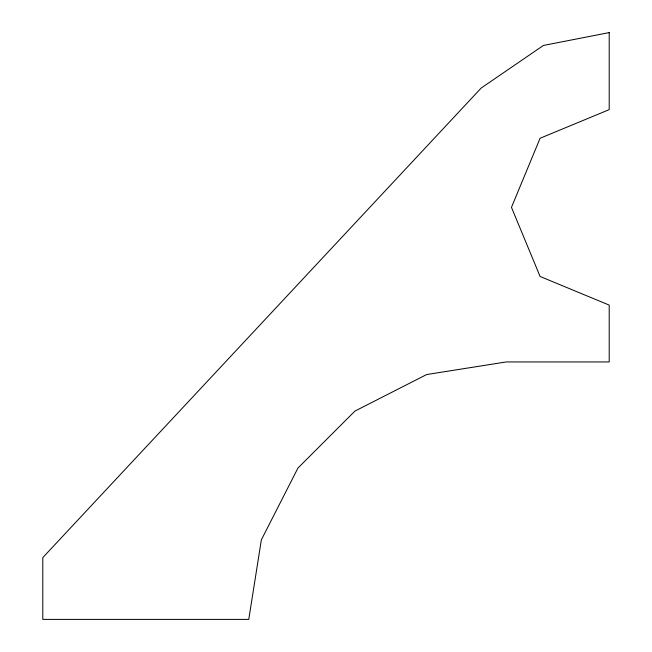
<?xml version="1.0" encoding="UTF-8"?>
<svg xmlns="http://www.w3.org/2000/svg" width="652" height="652" viewBox="0 0 652 652"><rect width="100%" height="100%" fill="white"/><g stroke="black" fill="none" stroke-linecap="round" stroke-linejoin="round"><path stroke-width="0.98" d="M609.204 32.6L609.204 109.634L540.092 138.257L511.47 207.369L540.092 276.472L609.204 305.103L609.204 361.942L506.221 361.942L426.661 374.541L354.892 411.11L297.931 468.071L261.362 539.84L248.762 619.4L42.796 619.4L42.796 557.607L481.233 87.996L543.409 45.453L609.204 32.6"/></g></svg>
